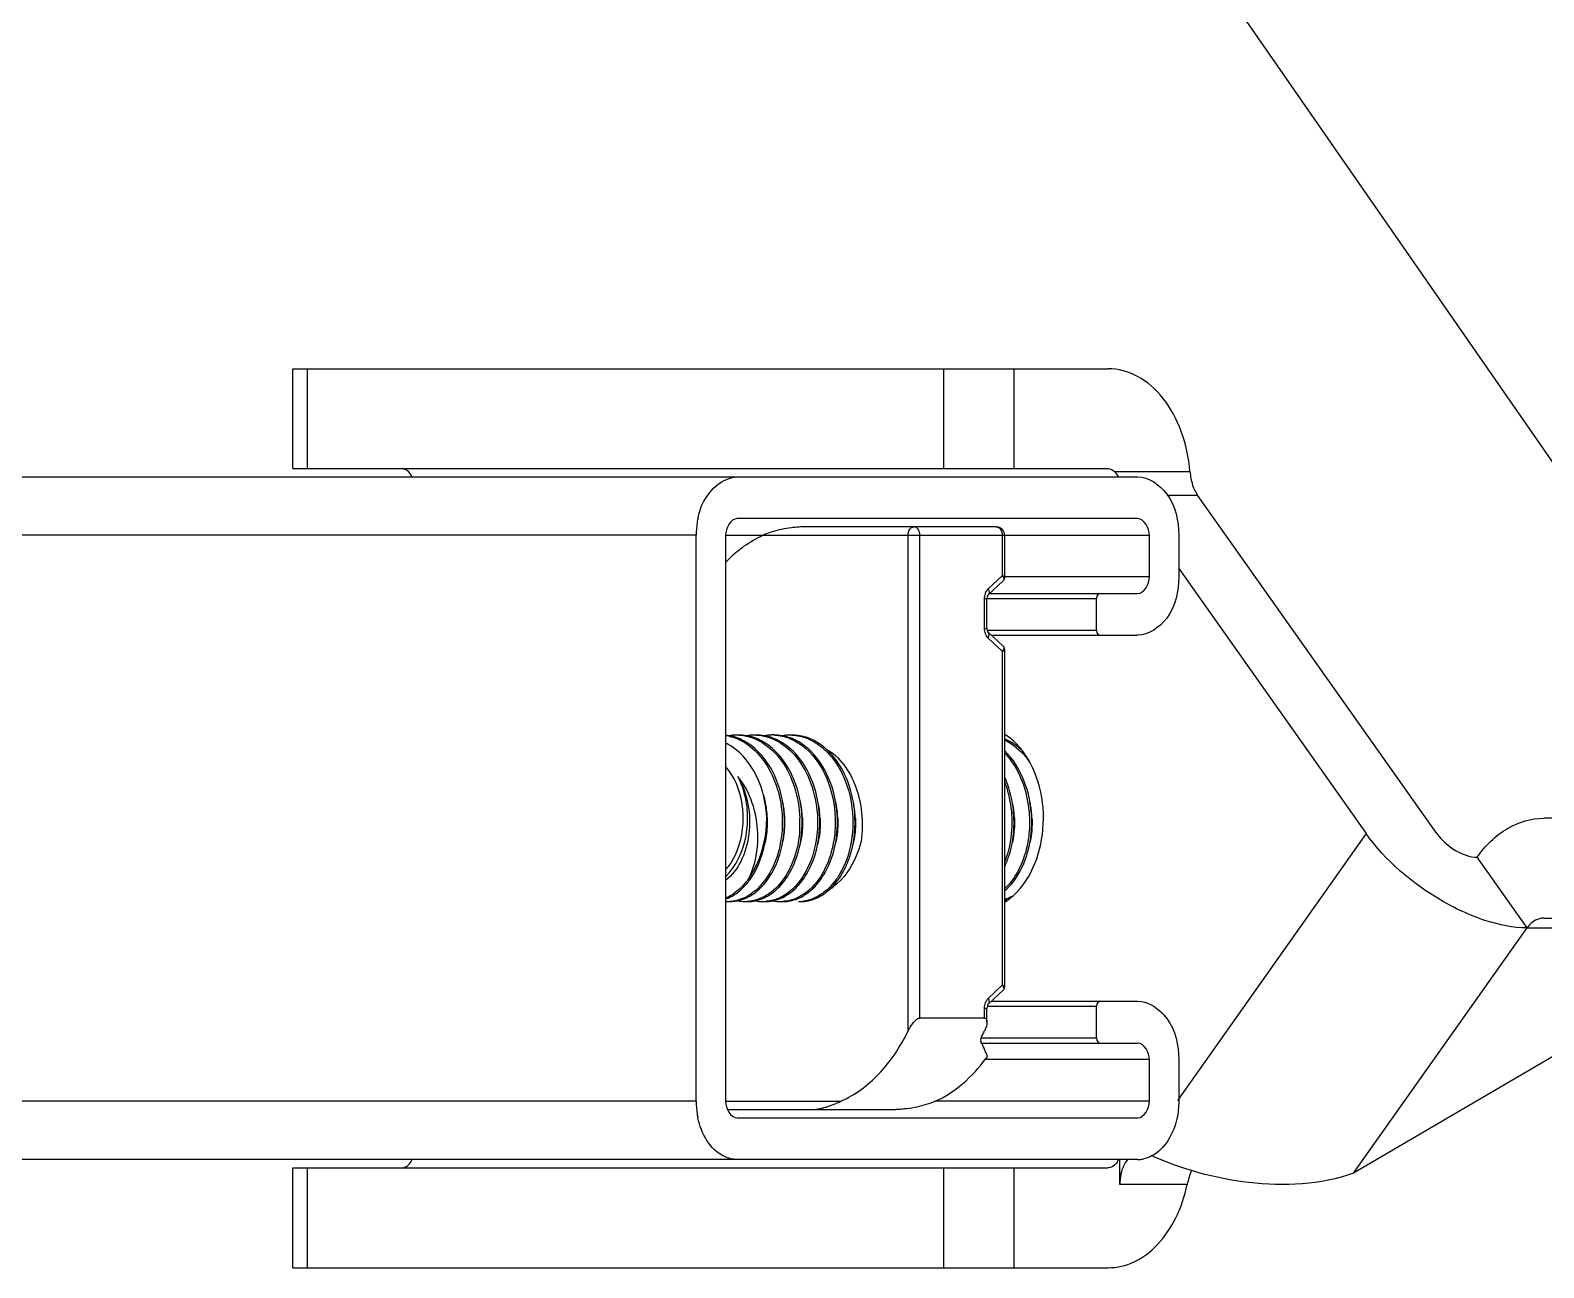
# Model space of a CAD drawing. Extents: x 27938 to 1042331, y -235042 to 1535213.
# Drawn here: x 736855 to 737911, y 768570 to 769433 of the extents above; entities that cross this region are included whole.
import ezdxf

# ---------------------------------------------------------------- set-up
doc = ezdxf.new("R2010")
doc.units = 0
doc.header["$LTSCALE"] = 1000
doc.header["$MEASUREMENT"] = 0
doc.styles.get("Standard").update_dxf_attribs({"font": 'gbenor.shx', "bigfont": 'gbcbig.shx'})
doc.dimstyles.get("Standard").update_dxf_attribs({"dimtxt": 0.18, "dimasz": 0.18, "dimexe": 0.18, "dimexo": 0.0625, "dimgap": 0.09, "dimtad": 0, "dimtih": 1, "dimtoh": 1, "dimdec": 4, "dimzin": 0, "dimdsep": 46, "dimtxsty": 'Standard', "dimcen": 0.09, "dimadec": 0, "dimazin": 0, "dimtfac": 1, "dimtdec": 4, "dimtofl": 0, "dimtmove": 0, "dimatfit": 3, "dimfxl": 1, "dimtolj": 1, "dimtzin": 0, "dimarcsym": 0})

msp = doc.modelspace()

# ---------------------------------------------------------------- linework, layer by layer
at = {"linetype": 'Continuous'}
for p, q in [((737038.1, 769196.9), (737606.8, 769196.9)), ((737038.1, 769127.2), (737038.1, 769196.9)), ((737048.3, 769127.2), (737048.3, 769196.9)), ((737491.9, 769196.9), (737491.9, 769127.2)), ((737541.1, 769196.9), (737541.1, 769127.2)), ((737038.1, 769127.2), (737606.8, 769127.2)), ((733817.7, 769121.4), (737627.4, 769121.4)), ((737611.4, 769125.2), (737663.9, 769125.2)), ((737647.9, 769108.7), (737669.2, 769108.7)), ((737836.2, 768872.5), (737669.2, 769108.7)), ((737627.4, 769092.3), (737348.1, 769092.3)), ((737528.8, 769086.5), (737393.3, 769086.5)), ((737319.4, 769080.7), (733788.9, 769080.7)), ((737319.4, 768685.8), (737319.4, 769080.7)), ((737339.9, 769080.7), (737635.6, 769080.7)), ((737339.9, 769080.7), (737339.9, 768685.8)), ((737467.2, 768734.6), (737467.2, 769080.7)), ((737475.4, 768743.8), (737475.4, 769080.7)), ((737532.9, 769080.7), (737532.9, 769052.4)), ((737534.6, 769080.7), (737534.6, 769051.1)), ((737635.6, 769051.7), (737635.6, 769080.7)), ((737656.1, 769080.7), (737656.1, 769051.7)), ((737523.2, 769043.2), (737532.9, 769052.4)), ((737635.6, 769051.7), (737534.6, 769051.7)), ((737656.1, 769057.5), (737786.9, 768872.5)), ((737523, 769039), (737533.8, 769049.1)), ((737520.6, 769036.5), (737522.3, 769036.5)), ((737520.6, 769015.7), (737520.6, 769036.5)), ((737522.3, 769015.7), (737522.3, 769036.5)), ((737523, 769036.6), (737598.6, 769036.6)), ((737524.1, 769040), (737627.4, 769040)), ((737598.6, 769014.5), (737598.6, 769036.6)), ((737520.6, 769015.7), (737522.3, 769015.7)), ((737522.3, 769014.5), (737598.6, 769014.5)), ((737533.8, 769003.1), (737523, 769013.2)), ((737525.4, 769011), (737627.4, 769011)), ((737532.9, 768999.8), (737523.2, 769009)), ((737532.9, 768999.8), (737532.9, 768766.7)), ((737534.6, 769001.1), (737534.6, 768765.4)), ((738187.1, 768883.2), (737910.7, 768883.2)), ((737786.9, 768872.5), (737655.3, 768686.3)), ((737899.1, 768806.7), (737864.3, 768856)), ((737414.2, 768834.7), (737414.2, 768834.7)), ((737534.6, 768832.6), (737534.7, 768832.7)), ((737910.7, 768813.6), (738517.8, 768813.6)), ((738070.2, 768806.7), (737778.1, 768635.6)), ((737778.1, 768635.6), (737899.1, 768806.7)), ((737899.1, 768806.7), (738070.2, 768806.7)), ((737523.2, 768757.5), (737532.9, 768766.7)), ((737523, 768753.3), (737533.8, 768763.4)), ((737520.6, 768750.7), (737522.3, 768750.7)), ((737520.6, 768743.8), (737520.6, 768750.7)), ((737522.3, 768740.9), (737522.3, 768750.7)), ((737523, 768752), (737598.6, 768752)), ((737525.4, 768755.5), (737627.4, 768755.5)), ((737598.6, 768729.9), (737598.6, 768752)), ((737520.6, 768743.8), (737475.4, 768743.8)), ((737517.9, 768726.4), (737627.4, 768726.4)), ((737518.2, 768729.9), (737598.6, 768729.9)), ((737635.6, 768714.8), (737521.7, 768714.8)), ((737635.6, 768685.8), (737635.6, 768714.8)), ((737656.1, 768714.8), (737656.1, 768685.8)), ((737319.4, 768685.8), (733788.9, 768685.8)), ((737339.9, 768685.8), (737420.4, 768685.8)), ((737635.6, 768685.8), (737486.2, 768685.8)), ((737341.1, 768679.9), (737459, 768679.9)), ((737348.1, 768674.1), (737627.4, 768674.1)), ((737627.4, 768645.1), (733817.7, 768645.1)), ((737615.1, 768627.7), (737615.1, 768645.1)), ((737038.1, 768639.3), (737606.8, 768639.3)), ((737038.1, 768569.6), (737038.1, 768639.3)), ((737048.3, 768569.6), (737048.3, 768639.3)), ((737491.9, 768639.3), (737491.9, 768569.6)), ((737541.1, 768639.3), (737541.1, 768569.6)), ((737662, 768627.7), (737615.1, 768627.7)), ((737038.1, 768569.6), (737606.8, 768569.6))]:
    msp.add_line(p, q, dxfattribs=at)
for points in [[(737533.8, 769049.1), (737534.2, 769049.7), (737534.6, 769050.6), (737534.6, 769051.1)], [(737601.1, 769040), (737599.9, 769039.6), (737599, 769038.3), (737598.6, 769036.6)], [(737598.6, 769014.5), (737599, 769012.7), (737599.9, 769011.5), (737601.1, 769011)], [(737534.6, 769001.1), (737534.6, 769001.6), (737534.2, 769002.5), (737533.8, 769003.1)], [(737533.8, 768763.4), (737534.2, 768764), (737534.6, 768764.9), (737534.6, 768765.4)], [(737601.1, 768755.5), (737599.9, 768755), (737599, 768753.7), (737598.6, 768752)], [(737598.6, 768729.9), (737599, 768728.2), (737599.9, 768726.9), (737601.1, 768726.4)]]:
    msp.add_lwpolyline(points, dxfattribs=at)
for centre, radius, start, end in [((737376.3, 769080.7), 56.9, 170.8706, 180.0189), ((737374, 769081.1), 54.6, 168.0323, 170.8417), ((737528.8, 769080.7), 5.81, 0.0008, 89.9997), ((737409.8, 768994.9), 96.7, 132.2494, 136.358), ((737405.8, 768999.2), 90.9, 129.0927, 132.2364), ((737336.8, 768909), 32.3, 80.3751, 84.4432), ((737325.5, 768904.4), 34.4, 63.5744, 65.0891), ((737324.6, 768902.8), 36.3, 56.5344, 63.5229), ((737347.6, 768909.1), 32.2, 90.0285, 99.7678), ((737347.6, 768909.4), 31.9, 87.2551, 89.9991), ((737349.1, 768909.1), 32.2, 80.3723, 89.9727), ((737359.9, 768909.1), 32.2, 90.0287, 99.7738), ((737359.9, 768909.4), 31.9, 87.2555, 89.9991), ((737361.4, 768909.1), 32.2, 80.4459, 89.9733), ((737372.3, 768909.1), 32.2, 90.0295, 99.8495), ((737372.2, 768909.5), 31.9, 87.2568, 89.9994), ((737373.8, 768909.1), 32.2, 80.2978, 89.9719), ((737384.6, 768909.1), 32.2, 90.0281, 99.7019), ((737384.6, 768909.4), 31.9, 87.2538, 89.9988), ((737532.4, 768909.4), 31.9, 85.2522, 85.9354), ((737366.3, 768898.1), 44.8, 48.9749, 50.151), ((737378.6, 768898.1), 44.9, 48.9047, 50.1545), ((737380.4, 768898.4), 44.5, 48.5808, 51.7009), ((737314.1, 768880.7), 67.2, 10.3971, 11.1552), ((737325.3, 768880.5), 68.3, 2.6208, 12.1431), ((737351.1, 768880.7), 67.1, 9.9766, 12.3915), ((737362, 768880.5), 68.5, 2.2934, 11.0117), ((737486.8, 768880.7), 67, 10.0474, 12.8466), ((737312.7, 768880.5), 68.6, 2.295, 10.3772), ((737299.2, 768880.5), 81.8, 356.5721, 1.9395), ((737312.6, 768880.5), 68.7, 356.9521, 2.315), ((737310, 768880.5), 81.8, 356.5721, 1.9395), ((737324.8, 768880.5), 68.8, 2.3018, 2.6424), ((737337.3, 768880.5), 68.6, 2.3067, 10.3321), ((737349.6, 768880.5), 68.7, 2.3016, 9.9623), ((737472.9, 768880.5), 68.6, 2.3085, 10.5001), ((737485.1, 768880.5), 68.6, 2.3022, 10.0331), ((737316.1, 768880.2), 65.2, 347.8291, 355.9004), ((737313.9, 768880.4), 67.4, 355.8491, 356.9396), ((737312.9, 768868.2), 37.4, 316.5033, 319.9507), ((737362.6, 768861.3), 37.6, 307.1601, 312.102), ((737373.4, 768863), 39.8, 312.0605, 313.6644), ((737372.9, 768863.5), 40.5, 313.6609, 314.0569), ((737385.7, 768863.1), 39.9, 312.4961, 313.7201), ((737393.5, 768863.9), 35.8, 302.2044, 303.4513), ((737385.2, 768863.5), 40.5, 313.7181, 314.1483), ((737393.1, 768864.6), 36.6, 303.4531, 305.1516), ((737392.6, 768865.2), 37.4, 305.3027, 306.169), ((737392.4, 768865.6), 37.8, 306.1687, 306.7757), ((737510.1, 768861.8), 38.1, 310.3317, 310.9122), ((737329.8, 768854.7), 29.6, 289.9854, 294.6778), ((737341.4, 768851.5), 26.3, 266.6402, 273.3139), ((737343, 768851.8), 26.6, 270.0344, 280.5963), ((737353.8, 768851.9), 26.8, 257.1575, 269.9363), ((737353.8, 768851.5), 26.3, 269.9968, 273.3214), ((737355.3, 768851.8), 26.7, 270.0483, 281.6438), ((737366.1, 768851.8), 26.7, 258.1912, 269.9496), ((737366.1, 768851.5), 26.3, 270.0016, 273.3105), ((737367.6, 768851.8), 26.7, 270.0409, 281.7748), ((737378.4, 768851.8), 26.7, 258.2983, 269.9524), ((737378.4, 768851.5), 26.4, 269.9972, 273.3444), ((737390.7, 768851.5), 26.4, 270.0046, 273.3415), ((737390.7, 768851.6), 26.5, 273.3436, 276.9173), ((737390.7, 768851.8), 26.6, 276.9162, 277.9113), ((737527.9, 768853.1), 28, 283.8983, 290.6505), ((737538.1, 768852.1), 27, 262.6023, 264.1459), ((737512.6, 768860.1), 41.7, 302.0027, 307.7253), ((737527.6, 768854), 28.9, 290.6208, 291.4158), ((737399, 768794.1), 135.3, 331.7354, 333.9434), ((737376.3, 768685.7), 56.9, 179.9811, 189.1294), ((737374, 768685.4), 54.6, 189.1583, 191.9677), ((737627.4, 768665.6), 20.5, 270.0315, 280.6139), ((737647.3, 768627.8), 32.3, 167.7721, 180.0446)]:
    msp.add_arc(centre, radius, start, end, dxfattribs=at)
msp.add_ellipse((737363.7, 768806.9), major_axis=(-158.3, 118.4), ratio=0.292406, start_param=3.562723, end_param=3.670193, dxfattribs=at)
for points, knots in [([(737663.9, 769125.2), (737663.1, 769134.7), (737659.3, 769152.9), (737646.8, 769176.4), (737628.9, 769192.7), (737613.9, 769196.9), (737606.8, 769196.9)], [0, 0, 0, 0, 0.28821, 0.553531, 0.788229, 1, 1, 1, 1]), ([(737121.1, 769121.4), (737120.8, 769122.3), (737119.3, 769125), (737116.2, 769127.2), (737114, 769127.2)], [0, 0, 0, 0, 0.2888, 1, 1, 1, 1]), ([(737320.6, 769092.4), (737321.4, 769096.4), (737325.4, 769109.4), (737338.4, 769121.4), (737348.1, 769121.4)], [0, 0, 0, 0, 0.296451, 1, 1, 1, 1]), ([(737627.4, 769121.4), (737635.2, 769121.4), (737652.3, 769109.3), (737656.1, 769090.7), (737656.1, 769080.7)], [0, 0, 0, 0, 0.440233, 1, 1, 1, 1]), ([(737393.3, 769086.5), (737392, 769086.5), (737389.5, 769086.3), (737384.7, 769085.8), (737376.8, 769084.5), (737370.2, 769082.5), (737366.1, 769080.7)], [0, 0, 0, 0, 0.138161, 0.267841, 0.521134, 1, 1, 1, 1]), ([(737467.2, 769080.7), (737467.2, 769082.1), (737467.7, 769084.3), (737469.6, 769086.2), (737470.8, 769086.5), (737471.3, 769086.5)], [0, 0, 0, 0, 0.552527, 0.789194, 1, 1, 1, 1]), ([(737475.4, 769080.7), (737475.4, 769082.1), (737474.9, 769084.3), (737473, 769086.2), (737471.9, 769086.5), (737471.3, 769086.5)], [0, 0, 0, 0, 0.552515, 0.789179, 1, 1, 1, 1]), ([(737528.8, 769086.5), (737529.4, 769086.5), (737530.5, 769086.2), (737532.4, 769084.3), (737532.9, 769082.1), (737532.9, 769080.7)], [0, 0, 0, 0, 0.210821, 0.447485, 1, 1, 1, 1]), ([(737348.5, 769069.8), (737349.9, 769070.9), (737355.4, 769075.1), (737361.4, 769078.6), (737366.1, 769080.7)], [0, 0, 0, 0, 0.256773, 1, 1, 1, 1]), ([(737534.6, 769051.1), (737534.6, 769051.4), (737534, 769051.9), (737533.4, 769052.2), (737532.9, 769052.4)], [0, 0, 0, 0, 0.344146, 1, 1, 1, 1]), ([(737532.9, 769052.4), (737533.2, 769052.1), (737533.6, 769051.5), (737534.2, 769050.5), (737534.1, 769049.5), (737533.8, 769049.1)], [0, 0, 0, 0, 0.333929, 0.607776, 1, 1, 1, 1]), ([(737656.1, 769051.7), (737656.1, 769041.7), (737652.3, 769023.1), (737635.2, 769011), (737627.4, 769011)], [0, 0, 0, 0, 0.559767, 1, 1, 1, 1]), ([(737521.2, 769040.1), (737521.3, 769040.4), (737521.8, 769041.5), (737522.5, 769042.6), (737523.2, 769043.2)], [0, 0, 0, 0, 0.265871, 1, 1, 1, 1]), ([(737523.2, 769043.2), (737523.3, 769043), (737523.7, 769041.9), (737523.9, 769040.8), (737523.6, 769040)], [0, 0, 0, 0, 0.286288, 1, 1, 1, 1]), ([(737523, 769039), (737522.8, 769038.8), (737522.5, 769038), (737522.3, 769037.1), (737522.3, 769036.5)], [0, 0, 0, 0, 0.30582, 1, 1, 1, 1]), ([(737521.7, 769011), (737521.5, 769011.3), (737520.9, 769012.8), (737520.6, 769014.5), (737520.6, 769015.7)], [0, 0, 0, 0, 0.240525, 1, 1, 1, 1]), ([(737522.3, 769015.7), (737522.3, 769015.1), (737522.5, 769014.2), (737522.8, 769013.4), (737523, 769013.2)], [0, 0, 0, 0, 0.694252, 1, 1, 1, 1]), ([(737523.7, 769011), (737523.8, 769011.2), (737523.8, 769012), (737523.4, 769012.8), (737523, 769013.2)], [0, 0, 0, 0, 0.28225, 1, 1, 1, 1]), ([(737523.2, 769009), (737523.2, 769009.1), (737523.5, 769009.8), (737523.7, 769010.5), (737523.7, 769011)], [0, 0, 0, 0, 0.268193, 1, 1, 1, 1]), ([(737533.8, 769003.1), (737534.1, 769002.8), (737534.2, 769001.8), (737533.6, 769000.7), (737533.2, 769000.1), (737532.9, 768999.8)], [0, 0, 0, 0, 0.392224, 0.666072, 1, 1, 1, 1]), ([(737532.9, 768999.8), (737533.4, 769000), (737534, 769000.3), (737534.6, 769000.8), (737534.6, 769001.1)], [0, 0, 0, 0, 0.655854, 1, 1, 1, 1]), ([(737339.9, 768941), (737345.3, 768940.2), (737356.2, 768935.5), (737368.7, 768922), (737377, 768903.9), (737379.2, 768890.2), (737379.4, 768883.2)], [0, 0, 0, 0, 0.215505, 0.454836, 0.719949, 1, 1, 1, 1]), ([(737349.1, 768941.3), (737354.7, 768941), (737366.5, 768937.1), (737380.1, 768923.6), (737389.1, 768904.9), (737391.5, 768890.6), (737391.7, 768883.2)], [0, 0, 0, 0, 0.214467, 0.452313, 0.717875, 1, 1, 1, 1]), ([(737381, 768883.2), (737380.8, 768888.7), (737379.3, 768899.6), (737372.6, 768918.8), (737362.7, 768931.2), (737354.6, 768936.1)], [0, 0, 0, 0, 0.271371, 0.533962, 1, 1, 1, 1]), ([(737361.4, 768941.3), (737367, 768941), (737378.8, 768937.1), (737392.4, 768923.6), (737401.4, 768904.9), (737403.8, 768890.6), (737404.1, 768883.2)], [0, 0, 0, 0, 0.21447, 0.452312, 0.717875, 1, 1, 1, 1]), ([(737393.3, 768883.2), (737393.1, 768888.7), (737391.6, 768899.6), (737384.9, 768918.8), (737375, 768931.2), (737366.9, 768936.1)], [0, 0, 0, 0, 0.271375, 0.53397, 1, 1, 1, 1]), ([(737405.6, 768883.2), (737405.4, 768889.5), (737403.6, 768901.7), (737396.9, 768918.3), (737386.8, 768931.5), (737377.7, 768937.4), (737373, 768939.2)], [0, 0, 0, 0, 0.274983, 0.538444, 0.780702, 1, 1, 1, 1]), ([(737373.8, 768941.3), (737377.5, 768941.1), (737385.3, 768939.3), (737392, 768935.1), (737395.1, 768932.5)], [0, 0, 0, 0, 0.48565, 1, 1, 1, 1]), ([(737397.5, 768931.8), (737394.8, 768934.1), (737389.1, 768938.1), (737382.5, 768940.3), (737379.2, 768940.8)], [0, 0, 0, 0, 0.514229, 1, 1, 1, 1]), ([(737408, 768933.3), (737404.8, 768935.8), (737397.9, 768939.8), (737389.9, 768941.3), (737386.1, 768941.3)], [0, 0, 0, 0, 0.513461, 1, 1, 1, 1]), ([(737386.1, 768941.3), (737389.9, 768941.1), (737397.6, 768939.3), (737404.3, 768935.1), (737407.4, 768932.5)], [0, 0, 0, 0, 0.485653, 1, 1, 1, 1]), ([(737534.6, 768937.9), (737536.3, 768937.1), (737543, 768933.2), (737548.5, 768927.5), (737551.8, 768922.7)], [0, 0, 0, 0, 0.2375, 1, 1, 1, 1]), ([(737547.2, 768930.1), (737546.3, 768931.3), (737542.7, 768935.7), (737538.3, 768939.5), (737534.7, 768941.7)], [0, 0, 0, 0, 0.261524, 1, 1, 1, 1]), ([(737547.2, 768930.1), (737546.6, 768930.7), (737544.3, 768932.8), (737541.9, 768934.6), (737539.9, 768935.9)], [0, 0, 0, 0, 0.255821, 1, 1, 1, 1]), ([(737368.6, 768883.2), (737368.2, 768893.3), (737364.1, 768912.2), (737352, 768928.1), (737344.6, 768933)], [0, 0, 0, 0, 0.532671, 1, 1, 1, 1]), ([(737395.8, 768931.9), (737402.2, 768926.3), (737412.5, 768910.7), (737416.1, 768892.7), (737416.4, 768883.2)], [0, 0, 0, 0, 0.474878, 1, 1, 1, 1]), ([(737417.9, 768883.2), (737417.6, 768892.6), (737414, 768910.6), (737403.8, 768926.2), (737397.5, 768931.8)], [0, 0, 0, 0, 0.524911, 1, 1, 1, 1]), ([(737408.1, 768931.9), (737409, 768931.1), (737412.4, 768927.9), (737415.4, 768924.2), (737417.3, 768921.2)], [0, 0, 0, 0, 0.24222, 1, 1, 1, 1]), ([(737422.7, 768914.4), (737421.9, 768916.1), (737418.5, 768922.4), (737413.8, 768928.2), (737409.8, 768931.7)], [0, 0, 0, 0, 0.261995, 1, 1, 1, 1]), ([(737410, 768931.5), (737419.7, 768926.3), (737430.5, 768910.3), (737435.6, 768886.9), (737435.4, 768873.7), (737434.5, 768867.1)], [0, 0, 0, 0, 0.458247, 0.725794, 1, 1, 1, 1]), ([(737553.5, 768883.2), (737553.2, 768892.2), (737549.8, 768909.4), (737540.6, 768924.5), (737534.7, 768930.2)], [0, 0, 0, 0, 0.522651, 1, 1, 1, 1]), ([(737534.7, 768928.7), (737537.3, 768925.9), (737547.2, 768912.6), (737551.5, 768895.8), (737551.9, 768883.2)], [0, 0, 0, 0, 0.234346, 1, 1, 1, 1]), ([(737538.1, 768827.2), (737552.3, 768838.1), (737563.7, 768867.8), (737560.7, 768904.6), (737552.8, 768922.8), (737547.2, 768930.1)], [0, 0, 0, 0, 0.482028, 0.751377, 1, 1, 1, 1]), ([(737352.2, 768883.2), (737352.2, 768886.7), (737351.2, 768899.5), (737346.2, 768912.4), (737339.9, 768919.4)], [0, 0, 0, 0, 0.26712, 1, 1, 1, 1]), ([(737417.3, 768921.2), (737419.1, 768918.5), (737425.5, 768906.8), (737428.4, 768893.3), (737428.7, 768883.2)], [0, 0, 0, 0, 0.239817, 1, 1, 1, 1]), ([(737430.2, 768883.2), (737430.2, 768886), (737429.3, 768896.6), (737426.2, 768907.2), (737422.7, 768914.4)], [0, 0, 0, 0, 0.255492, 1, 1, 1, 1]), ([(737348.5, 768912.3), (737351.9, 768906.4), (737356.6, 768893.1), (737357.2, 768872.4), (737352, 768853.5), (737344.4, 768843.3), (737339.9, 768839.8)], [0, 0, 0, 0, 0.260662, 0.529454, 0.781926, 1, 1, 1, 1]), ([(737356.6, 768842.1), (737359, 768847.4), (737362.4, 768859.2), (737363, 768883.8), (737356.4, 768902.7), (737348.5, 768912.3)], [0, 0, 0, 0, 0.237444, 0.494066, 1, 1, 1, 1]), ([(737355.3, 768883.2), (737355.3, 768885.8), (737354.8, 768895.8), (737352, 768905.7), (737348.5, 768912.3)], [0, 0, 0, 0, 0.258787, 1, 1, 1, 1]), ([(737541.1, 768883.2), (737541, 768885.8), (737540.3, 768895.7), (737537.6, 768905.4), (737534.6, 768912.2)], [0, 0, 0, 0, 0.254579, 1, 1, 1, 1]), ([(737534.8, 768908.1), (737535.5, 768906.2), (737538.1, 768898.1), (737539.4, 768889.6), (737539.6, 768883.2)], [0, 0, 0, 0, 0.246186, 1, 1, 1, 1]), ([(737366.2, 768899.7), (737366.6, 768898.3), (737368, 768893), (737368.7, 768887.4), (737368.9, 768883.2)], [0, 0, 0, 0, 0.247978, 1, 1, 1, 1]), ([(737339.9, 768847), (737341.9, 768849.3), (737349.3, 768859.9), (737352.2, 768873.3), (737352.2, 768883.2)], [0, 0, 0, 0, 0.232041, 1, 1, 1, 1]), ([(737341.5, 768844.2), (737343.7, 768846.5), (737352.1, 768857.9), (737355.3, 768872.5), (737355.3, 768883.2)], [0, 0, 0, 0, 0.230765, 1, 1, 1, 1]), ([(737379.4, 768883.2), (737379.7, 768876), (737378.3, 768861.8), (737370.9, 768843.2), (737360.5, 768831.5), (737350.6, 768826.4), (737345.5, 768825.3), (737343, 768825.2)], [0, 0, 0, 0, 0.29127, 0.559748, 0.793564, 0.899144, 1, 1, 1, 1]), ([(737356.6, 768842.1), (737358.5, 768844.9), (737365.8, 768857.4), (737368.6, 768872.2), (737368.6, 768883.2)], [0, 0, 0, 0, 0.235642, 1, 1, 1, 1]), ([(737357.6, 768841.3), (737359.5, 768844.1), (737366.6, 768857), (737369, 768872.1), (737368.6, 768883.2)], [0, 0, 0, 0, 0.232823, 1, 1, 1, 1]), ([(737368.9, 768883.2), (737369, 768881.8), (737369, 768875.9), (737368.3, 768870.1), (737367.4, 768865.8)], [0, 0, 0, 0, 0.253883, 1, 1, 1, 1]), ([(737375.5, 768833.6), (737378.5, 768836.3), (737389.9, 768850.3), (737393.8, 768869.4), (737393.3, 768883.2)], [0, 0, 0, 0, 0.224451, 1, 1, 1, 1]), ([(737404.1, 768883.2), (737404.4, 768873.1), (737401.7, 768853.9), (737391, 768837.1), (737384.1, 768831.7)], [0, 0, 0, 0, 0.538365, 1, 1, 1, 1]), ([(737387.8, 768833.5), (737390.7, 768836.2), (737402.2, 768850.2), (737406.1, 768869.3), (737405.6, 768883.2)], [0, 0, 0, 0, 0.224342, 1, 1, 1, 1]), ([(737393.6, 768883.2), (737393.6, 768881.6), (737393.7, 768875.5), (737392.9, 768869.3), (737391.7, 768864.8)], [0, 0, 0, 0, 0.254333, 1, 1, 1, 1]), ([(737416.4, 768883.2), (737416.5, 768878.5), (737415.7, 768861.4), (737408.9, 768843.9), (737400.2, 768835)], [0, 0, 0, 0, 0.273251, 1, 1, 1, 1]), ([(737401.1, 768834.4), (737403.9, 768837.2), (737414.7, 768851.2), (737418.4, 768869.7), (737417.9, 768883.2)], [0, 0, 0, 0, 0.225526, 1, 1, 1, 1]), ([(737405.9, 768883.2), (737405.9, 768881.7), (737406, 768875.5), (737405.2, 768869.4), (737404.1, 768865)], [0, 0, 0, 0, 0.254251, 1, 1, 1, 1]), ([(737418.2, 768883.2), (737418.3, 768881.7), (737418.3, 768875.8), (737417.6, 768869.9), (737416.6, 768865.6)], [0, 0, 0, 0, 0.253963, 1, 1, 1, 1]), ([(737428.7, 768883.2), (737428.8, 768879.5), (737428.4, 768865.4), (737424.1, 768851.2), (737418.4, 768842.4)], [0, 0, 0, 0, 0.265033, 1, 1, 1, 1]), ([(737423.5, 768848.8), (737424.7, 768851.3), (737429, 768862.3), (737430.6, 768874.3), (737430.2, 768883.2)], [0, 0, 0, 0, 0.238711, 1, 1, 1, 1]), ([(737430.5, 768883.2), (737430.6, 768881.7), (737430.6, 768875.8), (737429.9, 768869.8), (737428.9, 768865.5)], [0, 0, 0, 0, 0.254029, 1, 1, 1, 1]), ([(737534.7, 768849.6), (737535.9, 768852.1), (737540, 768862.8), (737541.4, 768874.5), (737541.1, 768883.2)], [0, 0, 0, 0, 0.239221, 1, 1, 1, 1]), ([(737539.6, 768883.2), (737539.7, 768880.6), (737539.5, 768870.4), (737537.4, 768860.1), (737534.7, 768853.1)], [0, 0, 0, 0, 0.257702, 1, 1, 1, 1]), ([(737551.9, 768883.2), (737552.1, 768878.4), (737551.2, 768860.9), (737544, 768842.8), (737534.7, 768834.1)], [0, 0, 0, 0, 0.274679, 1, 1, 1, 1]), ([(737535, 768833), (737538.1, 768835.6), (737549.9, 768849.7), (737553.9, 768869.1), (737553.5, 768883.2)], [0, 0, 0, 0, 0.223674, 1, 1, 1, 1]), ([(737541.4, 768883.2), (737541.5, 768881.8), (737541.5, 768876), (737540.8, 768870.2), (737539.9, 768866)], [0, 0, 0, 0, 0.253826, 1, 1, 1, 1]), ([(737553.7, 768883.2), (737553.8, 768881.8), (737553.8, 768876.1), (737553.2, 768870.4), (737552.3, 768866.3)], [0, 0, 0, 0, 0.253702, 1, 1, 1, 1]), ([(737864.3, 768856), (737869.9, 768864), (737883.3, 768877.6), (737902, 768883.2), (737910.7, 768883.2)], [0, 0, 0, 0, 0.528923, 1, 1, 1, 1]), ([(737354.5, 768827.7), (737358.2, 768829.4), (737365.3, 768834.7), (737373.4, 768845.9), (737378.9, 768859.9), (737380.5, 768870.2), (737380.9, 768875.6)], [0, 0, 0, 0, 0.214288, 0.453771, 0.717963, 1, 1, 1, 1]), ([(737391.6, 768875.6), (737391.3, 768869), (737389, 768856.6), (737381.2, 768840.4), (737369.7, 768828.8), (737359.9, 768825.5), (737355.3, 768825.2)], [0, 0, 0, 0, 0.291869, 0.558505, 0.79223, 1, 1, 1, 1]), ([(737899.1, 768806.7), (737889.4, 768806.7), (737868.2, 768811.2), (737827.9, 768830.1), (737800.4, 768853.5), (737786.9, 768872.5)], [0, 0, 0, 0, 0.218267, 0.476674, 1, 1, 1, 1]), ([(737836.2, 768872.5), (737839.6, 768867.7), (737848.2, 768860.4), (737859, 768856), (737864.3, 768856)], [0, 0, 0, 0, 0.525314, 1, 1, 1, 1]), ([(737434.5, 768867.1), (737433.6, 768863.8), (737429.8, 768851.9), (737422.3, 768840.8), (737415, 768835.3)], [0, 0, 0, 0, 0.272049, 1, 1, 1, 1]), ([(737356.6, 768842.1), (737355.5, 768840.4), (737351, 768834.4), (737344.9, 768829.5), (737339.9, 768827.4)], [0, 0, 0, 0, 0.270045, 1, 1, 1, 1]), ([(737350.9, 768833.6), (737351.5, 768834.1), (737354, 768836.5), (737356.1, 768839.2), (737357.6, 768841.3)], [0, 0, 0, 0, 0.242115, 1, 1, 1, 1]), ([(737418.4, 768842.4), (737418, 768841.8), (737416.2, 768839.1), (737414.1, 768836.7), (737412.5, 768835)], [0, 0, 0, 0, 0.257465, 1, 1, 1, 1]), ([(737413.4, 768834.5), (737414.4, 768835.4), (737418.4, 768839.7), (737421.6, 768844.8), (737423.5, 768848.8)], [0, 0, 0, 0, 0.237637, 1, 1, 1, 1]), ([(737342.2, 768827.7), (737342.9, 768828.1), (737346.1, 768829.7), (737348.9, 768831.8), (737350.9, 768833.6)], [0, 0, 0, 0, 0.242283, 1, 1, 1, 1]), ([(737366.8, 768827.7), (737367.6, 768828.1), (737370.7, 768829.7), (737373.6, 768831.8), (737375.5, 768833.6)], [0, 0, 0, 0, 0.242295, 1, 1, 1, 1]), ([(737384.1, 768831.7), (737381.7, 768829.8), (737376.5, 768826.7), (737370.5, 768825.4), (737367.6, 768825.2)], [0, 0, 0, 0, 0.514497, 1, 1, 1, 1]), ([(737373, 768825.7), (737374.1, 768825.9), (737378.5, 768827.1), (737382.5, 768829.4), (737385.3, 768831.4)], [0, 0, 0, 0, 0.242284, 1, 1, 1, 1]), ([(737392.3, 768825.1), (737395.9, 768825.1), (737403.4, 768826.8), (737409.7, 768831.1), (737412.6, 768833.7)], [0, 0, 0, 0, 0.481421, 1, 1, 1, 1]), ([(737400.2, 768835), (737399.6, 768834.4), (737397.2, 768832.2), (737394.6, 768830.3), (737392.5, 768829.1)], [0, 0, 0, 0, 0.25833, 1, 1, 1, 1]), ([(737393.8, 768828.9), (737394.4, 768829.3), (737396.6, 768830.6), (737398.6, 768832.2), (737400.1, 768833.5)], [0, 0, 0, 0, 0.244047, 1, 1, 1, 1]), ([(737408.3, 768831.4), (737407.3, 768830.6), (737403, 768827.7), (737398.1, 768825.9), (737394.4, 768825.4)], [0, 0, 0, 0, 0.261685, 1, 1, 1, 1]), ([(737392.5, 768829.1), (737391.6, 768828.5), (737387.6, 768826.5), (737383.2, 768825.4), (737379.9, 768825.2)], [0, 0, 0, 0, 0.258417, 1, 1, 1, 1]), ([(737379.9, 768825.1), (737381.1, 768825.1), (737386, 768825.5), (737390.7, 768827.1), (737393.8, 768828.9)], [0, 0, 0, 0, 0.245448, 1, 1, 1, 1]), ([(737910.7, 768813.6), (737909.7, 768813.6), (737905, 768812.9), (737901.2, 768809.6), (737899.1, 768806.7)], [0, 0, 0, 0, 0.234763, 1, 1, 1, 1]), ([(737534.6, 768765.4), (737534.6, 768765.6), (737534, 768766.2), (737533.4, 768766.5), (737532.9, 768766.7)], [0, 0, 0, 0, 0.344146, 1, 1, 1, 1]), ([(737532.9, 768766.7), (737533.2, 768766.4), (737533.6, 768765.8), (737534.2, 768764.7), (737534.1, 768763.7), (737533.8, 768763.4)], [0, 0, 0, 0, 0.333929, 0.607776, 1, 1, 1, 1]), ([(737523.2, 768757.5), (737523.2, 768757.3), (737523.5, 768756.7), (737523.7, 768755.9), (737523.7, 768755.4)], [0, 0, 0, 0, 0.268193, 1, 1, 1, 1]), ([(737520.6, 768750.7), (737520.6, 768751.1), (737520.7, 768752.8), (737521.1, 768754.4), (737521.7, 768755.5)], [0, 0, 0, 0, 0.258297, 1, 1, 1, 1]), ([(737523, 768753.3), (737522.8, 768753.1), (737522.5, 768752.2), (737522.3, 768751.3), (737522.3, 768750.7)], [0, 0, 0, 0, 0.30582, 1, 1, 1, 1]), ([(737523.7, 768755.4), (737523.8, 768755.2), (737523.8, 768754.4), (737523.4, 768753.6), (737523, 768753.3)], [0, 0, 0, 0, 0.28225, 1, 1, 1, 1]), ([(737627.4, 768755.5), (737635.2, 768755.5), (737652.3, 768743.4), (737656.1, 768724.8), (737656.1, 768714.8)], [0, 0, 0, 0, 0.440233, 1, 1, 1, 1]), ([(737420.4, 768685.8), (737430.3, 768690.2), (737449.1, 768704.3), (737461.9, 768723.8), (737467.2, 768734.6)], [0, 0, 0, 0, 0.471513, 1, 1, 1, 1]), ([(737467.2, 768734.6), (737468.2, 768736.5), (737469.9, 768739.4), (737472.6, 768742.5), (737474.5, 768743.8), (737475.4, 768743.8)], [0, 0, 0, 0, 0.508644, 0.771516, 1, 1, 1, 1]), ([(737520.6, 768743.8), (737520.9, 768743.8), (737521.5, 768743.6), (737522.2, 768742.6), (737522.3, 768741.6), (737522.3, 768740.9)], [0, 0, 0, 0, 0.239055, 0.472377, 1, 1, 1, 1]), ([(737522.3, 768740.9), (737522.3, 768740.4), (737522.1, 768738.2), (737521.3, 768736.1), (737520.6, 768734.6)], [0, 0, 0, 0, 0.232638, 1, 1, 1, 1]), ([(737518.2, 768730), (737518.1, 768729.8), (737517.9, 768729.2), (737517.7, 768728.5), (737517.9, 768728)], [0, 0, 0, 0, 0.298769, 1, 1, 1, 1]), ([(737486.2, 768685.8), (737493, 768688.8), (737506.3, 768697.5), (737516.9, 768709.3), (737521.7, 768715.9)], [0, 0, 0, 0, 0.479966, 1, 1, 1, 1]), ([(737522.4, 768717.8), (737522.4, 768717.7), (737522.4, 768717), (737522, 768716.3), (737521.7, 768715.9)], [0, 0, 0, 0, 0.200734, 1, 1, 1, 1]), ([(737401.5, 768679.9), (737401, 768679.9), (737404, 768680.3), (737405.1, 768680.5), (737407.7, 768681.1), (737410, 768681.7), (737412.5, 768682.5), (737416, 768683.8), (737418.6, 768685), (737420.4, 768685.8)], [0, 0, 0, 0, 0.078745, 0.19228, 0.31189, 0.436571, 0.566746, 0.703259, 1, 1, 1, 1]), ([(737486.2, 768685.8), (737482.1, 768683.9), (737475.5, 768682), (737467.6, 768680.6), (737462.8, 768680.2), (737460.3, 768679.9), (737459, 768679.9)], [0, 0, 0, 0, 0.478872, 0.732167, 0.861849, 1, 1, 1, 1]), ([(737656.1, 768685.8), (737656.1, 768681.7), (737654.7, 768667.4), (737646.6, 768652.5), (737637.4, 768647.6)], [0, 0, 0, 0, 0.281355, 1, 1, 1, 1]), ([(737348.1, 768645.1), (737345, 768645.1), (737330.9, 768648.5), (737322.8, 768663.4), (737320.6, 768674.1)], [0, 0, 0, 0, 0.221136, 1, 1, 1, 1]), ([(737114, 768639.3), (737114.7, 768639.3), (737117.9, 768639.9), (737120.2, 768642.8), (737121.1, 768645)], [0, 0, 0, 0, 0.22722, 1, 1, 1, 1]), ([(737613.9, 768645), (737613.6, 768644.2), (737612.2, 768641.4), (737609.1, 768639.3), (737606.8, 768639.3)], [0, 0, 0, 0, 0.2888, 1, 1, 1, 1]), ([(737615.8, 768634.6), (737616, 768635.6), (737617, 768639.4), (737618.8, 768643), (737620.7, 768645.2)], [0, 0, 0, 0, 0.263866, 1, 1, 1, 1]), ([(737778.1, 768635.6), (737755.1, 768627.3), (737705.1, 768625.1), (737658.4, 768638.3), (737636.9, 768647.8)], [0, 0, 0, 0, 0.510211, 1, 1, 1, 1]), ([(737606.8, 768569.6), (737613, 768569.6), (737626.1, 768572.7), (737642.7, 768585.5), (737655.3, 768604.5), (737660.3, 768619.7), (737662, 768627.7)], [0, 0, 0, 0, 0.215862, 0.450689, 0.713102, 1, 1, 1, 1])]:
    msp.add_open_spline(points, degree=3, knots=knots, dxfattribs=at)
for points in [[(737606.8, 769127.2), (737608.5, 769127.2), (737610.2, 769126.3), (737611.4, 769125.2)], [(737614.1, 769121.4), (737613.4, 769122.8), (737612.6, 769124.1), (737611.4, 769125.2)], [(737663.9, 769125.2), (737664.2, 769121.9), (737664.8, 769118.7), (737665.8, 769115.5)], [(737665.8, 769115.5), (737666.6, 769113.1), (737667.7, 769110.8), (737669.2, 769108.7)], [(737348.1, 769092.3), (737343.4, 769092.3), (737339.9, 769085.4), (737339.9, 769080.7)], [(737635.6, 769080.7), (737635.6, 769085.4), (737632.1, 769092.3), (737627.4, 769092.3)], [(737627.4, 769040), (737632.1, 769040), (737635.6, 769046.9), (737635.6, 769051.7)], [(737520.6, 769036.5), (737520.6, 769037.7), (737520.8, 769038.9), (737521.2, 769040.1)], [(737523.6, 769040), (737523.5, 769039.6), (737523.3, 769039.3), (737523, 769039)], [(737523.2, 769009), (737522.6, 769009.5), (737522.1, 769010.2), (737521.7, 769011)], [(737348.4, 768939.2), (737346.4, 768939.9), (737344.3, 768940.5), (737342.2, 768940.9)], [(737354.6, 768936.1), (737352.6, 768937.3), (737350.6, 768938.4), (737348.4, 768939.2)], [(737360.7, 768939.2), (737358.7, 768939.9), (737356.6, 768940.5), (737354.5, 768940.9)], [(737366.9, 768936.1), (737364.9, 768937.3), (737362.9, 768938.4), (737360.7, 768939.2)], [(737373, 768939.2), (737371, 768939.9), (737368.9, 768940.5), (737366.8, 768940.9)], [(737539.9, 768935.9), (737538.2, 768936.9), (737536.5, 768937.8), (737534.6, 768938.6)], [(737412.5, 768835), (737411.2, 768833.7), (737409.8, 768832.5), (737408.3, 768831.4)], [(737347.9, 768825.6), (737350.1, 768826), (737352.4, 768826.8), (737354.5, 768827.7)], [(737360.7, 768825.7), (737362.8, 768826.1), (737364.9, 768826.8), (737366.8, 768827.7)], [(737539.5, 768828.6), (737538, 768827.8), (737536.3, 768827.1), (737534.6, 768826.5)], [(737521.7, 768755.5), (737522.1, 768756.2), (737522.6, 768756.9), (737523.2, 768757.5)], [(737635.6, 768714.8), (737635.6, 768719.5), (737632.1, 768726.4), (737627.4, 768726.4)], [(737339.9, 768685.8), (737339.9, 768681), (737343.4, 768674.1), (737348.1, 768674.1)], [(737627.4, 768674.1), (737632.1, 768674.1), (737635.6, 768681), (737635.6, 768685.8)], [(737637.4, 768647.6), (737635.4, 768646.6), (737633.3, 768645.9), (737631.1, 768645.4)], [(737665.1, 768637.5), (737663.7, 768634.4), (737662.7, 768631.1), (737662, 768627.7)]]:
    msp.add_open_spline(points, degree=3, dxfattribs=at)

# ---------------------------------------------------------------- leaders
msp.add_leader([(738089.5, 768883.2), (737368.7, 769921.6)], dimstyle='Standard', override={"dimgap": 20, "dimtad": 0})

doc.saveas('drawing.dxf')
